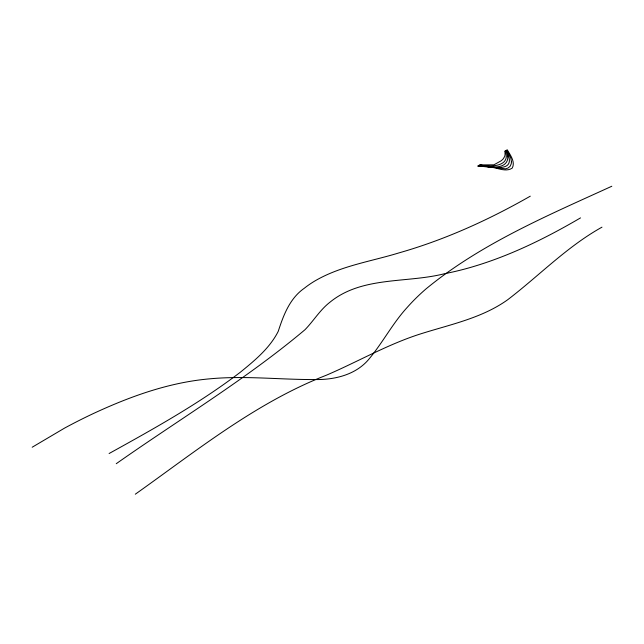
<?xml version="1.0" encoding="UTF-8"?>
<svg xmlns="http://www.w3.org/2000/svg" width="644" height="644" viewBox="0 0 644 644"><rect width="100%" height="100%" fill="white"/><g stroke="black" fill="none" stroke-linecap="round" stroke-linejoin="round"><path stroke-width="0.97" d="M135.312 494.198C196.323 450.921 255.853 402.701 326.226 375.275C357.187 362.017 386.561 344.999 418.681 334.51C448.949 324.729 481.358 318.595 507.722 299.718C539.213 275.64 567.034 246.604 601.971 227.163M116.258 463.696C179.298 419.349 245.903 379.405 304.99 329.72C313.62 320.849 320.028 309.893 329.937 302.229C361.952 276.067 406.42 283.328 444.215 273.789A144.087 66.171 -15.9 0 0 465.894 268.725C506.401 257.656 544.397 239.029 580.518 217.889M32.2 447.226L64.593 428.091A380.693 245.96 -35.9 0 1 93.283 413.585C130.064 396.487 168.97 382.399 209.646 378.841C244.768 375.5 279.955 379.735 315.117 379.549C335.089 379.88 356.671 374.615 369.624 358.281C383.108 341.988 392.929 322.942 407.298 307.317A243.062 142.912 -9.3 0 1 425.901 288.995C480.915 243.649 547.529 215.635 611.8 186.245M530.278 196.179C488.788 219.854 444.956 239.793 398.95 252.899C370.566 261.585 340.241 265.916 314.361 281.275A64.159 33.198 -19.4 0 0 304.298 288.254C289.728 298.397 283.473 315.222 278.24 331.346C269.739 348.195 254.758 360.479 240.397 372.176C199.39 403.474 154.133 428.598 109.102 453.521M505.21 153.377L504.783 156.283L503.294 158.754A17.638 7.615 -14.9 0 1 501.113 160.823L493.876 164.832L479.788 164.912C489.577 167.198 511.416 167.15 505.234 150.905L504.727 151.187L505.21 153.377M507.875 156.814C507.883 167.851 494.729 168.06 486.936 165.814A168.792 82.979 -17.5 0 0 479.281 165.194L478.774 165.476C491.71 166.627 518.565 174.282 506.232 150.358L505.733 150.632L507.078 153.232L507.875 156.814M511.449 161.708L511.256 163.793L510.104 166.289L508.052 168.028L505.508 168.849L485.423 166.377L477.751 166.039A158.923 77.594 -17.4 0 1 488.265 167.078C496.025 166.715 505.282 172.938 512.27 168.052C515.514 161.845 510.281 155.035 507.239 149.802L506.731 150.084L510.764 157.957L511.449 161.708"/></g></svg>
